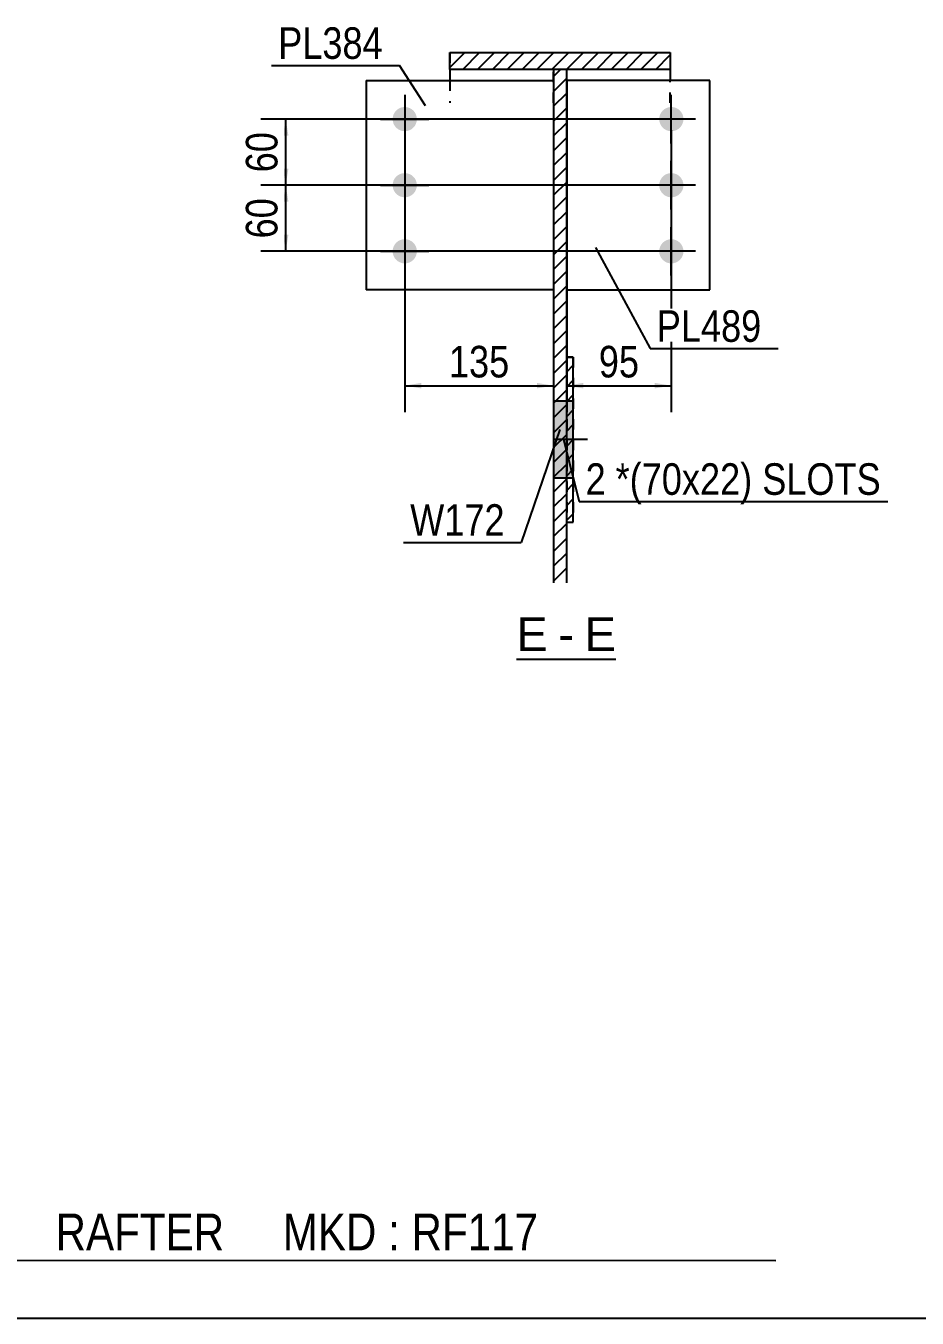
# Model space of a CAD drawing. Header units: millimetres. Extents: x -43 to 360, y -205 to 72.
# Drawn here: x 181.7 to 262.7, y -205.2 to -87.9 of the extents above; entities that cross this region are included whole.
import ezdxf

# ---------------------------------------------------------------- set-up
doc = ezdxf.new("R2010")
doc.units = ezdxf.units.MM
doc.linetypes.add('DXK_LINE_DOT1', pattern=[1.8814, 0.9407, -0.9407])
doc.styles.add('Arial', font='ARIAL.TTF', dxfattribs={"height": 0.2})
doc.styles.add('Arial Narrow', font='ARIALN.TTF', dxfattribs={"height": 0.2})

# ---------------------------------------------------------------- blocks, each defined once
blk = doc.blocks.new('Unknown-627019284-14518')
at = {"color": 5, "linetype": 'Continuous'}
blk.add_line((-40.28, -205.19), (359.72, -205.19), dxfattribs=at)
blk = doc.blocks.new('Unknown-627019284-13 - 19744')
at = {"color": 7, "linetype": 'Continuous'}
blk.add_line((226.27, -145.37), (235.3, -145.37), dxfattribs=at)
at = {"color": 0, "linetype": 'Continuous'}
for points in [[(229.12, -144.62), (229.12, -141.42), (226.27, -141.42), (226.27, -144.62)], [(231.5, -144.62), (231.5, -141.42), (230.08, -141.42), (230.08, -144.62)], [(235.3, -144.62), (235.3, -141.42), (232.46, -141.42), (232.46, -144.62)]]:
    blk.add_wipeout(points, dxfattribs=at)
at = {"color": 96, "linetype": 'Continuous', "style": 'Arial'}
for s, p in [('E', (226.27, -144.62)), ('E', (232.46, -144.62)), ('-', (230.08, -144.62))]:
    blk.add_text(s, height=3.06, dxfattribs=at).set_placement(p)
blk = doc.blocks.new('Part-627019284-19754 - 19744')
at = {"linetype": 'Continuous'}
h = blk.add_hatch(dxfattribs=at)
h.set_pattern_fill('', scale=0.3, style=0, pattern_type=0)
h.set_pattern_definition([(45, (230.8424, -138.4166), (-0.67352, 0.67352), [])])
h.paths.add_polyline_path([(229.64, -138.42), (230.84, -138.42), (230.84, -91.82), (229.64, -91.82)])
at = {"color": 7, "linetype": 'DXK_LINE_DOT1'}
for p, q in [((229.64, -94.85), (229.64, -91.82)), ((230.84, -94.85), (230.84, -91.82))]:
    blk.add_line(p, q, dxfattribs=at)
at = {"color": 2, "linetype": 'Continuous'}
for p, q in [((230.84, -91.82), (229.64, -91.82)), ((229.64, -91.82), (229.64, -138.42)), ((230.84, -138.42), (230.84, -91.82))]:
    blk.add_line(p, q, dxfattribs=at)
blk = doc.blocks.new('Part-627019284-19749 - 19744')
at = {"linetype": 'Continuous'}
h = blk.add_hatch(dxfattribs=at)
h.set_pattern_fill('', scale=0.3, style=0, pattern_type=0)
h.set_pattern_definition([(45, (220.2424, -90.2922), (-0.67352, 0.67352), [])])
h.paths.add_polyline_path([(240.24, -90.29), (220.24, -90.29), (220.24, -91.82), (240.24, -91.82)])
at = {"color": 7, "linetype": 'DXK_LINE_DOT1'}
for p, q in [((220.24, -90.29), (220.24, -91.82)), ((240.24, -90.29), (240.24, -91.82)), ((220.24, -92.83), (220.24, -94.85)), ((240.24, -94.85), (240.24, -92.83))]:
    blk.add_line(p, q, dxfattribs=at)
at = {"color": 2, "linetype": 'Continuous'}
for p, q in [((220.24, -90.29), (240.24, -90.29)), ((220.24, -91.82), (220.24, -90.29)), ((240.24, -90.29), (240.24, -91.82)), ((220.24, -91.82), (220.24, -92.83)), ((240.24, -91.82), (220.24, -91.82)), ((240.24, -91.82), (240.24, -92.83))]:
    blk.add_line(p, q, dxfattribs=at)
blk = doc.blocks.new('Part-627019284-19784 - 19744')
at = {"linetype": 'Continuous'}
h = blk.add_hatch(dxfattribs=at)
h.set_pattern_fill('', scale=0.3, style=0, pattern_type=0)
h.set_pattern_definition([(45, (230.8424, -117.9307), (-0.67352, 0.67352), [])])
h.paths.add_polyline_path([(231.44, -117.93), (230.84, -117.93), (230.84, -132.93), (231.44, -132.93)])
at = {"color": 2, "linetype": 'Continuous'}
for p, q in [((230.84, -117.93), (230.84, -117.93)), ((230.84, -132.93), (230.84, -117.93)), ((230.84, -117.93), (231.44, -117.93)), ((231.44, -117.93), (231.44, -117.93)), ((231.44, -132.93), (231.44, -117.93)), ((230.84, -132.93), (230.84, -132.93)), ((230.84, -132.93), (231.44, -132.93)), ((231.44, -132.93), (231.44, -132.93))]:
    blk.add_line(p, q, dxfattribs=at)
at = {"color": 7, "linetype": 'DXK_LINE_DOT1'}
for p, q in [((231.44, -117.93), (230.84, -117.93)), ((230.84, -117.93), (230.84, -132.93)), ((231.44, -117.93), (231.44, -132.93)), ((230.84, -132.93), (231.44, -132.93))]:
    blk.add_line(p, q, dxfattribs=at)
blk = doc.blocks.new('Bolt-627019284-19857 - 19744')
at = {"linetype": 'Continuous'}
for points in [[(229.64, -121.93), (229.64, -128.93), (230.84, -128.93), (230.84, -121.93)], [(230.84, -121.93), (230.84, -128.93), (231.44, -128.93), (231.44, -121.93)]]:
    blk.add_hatch(color=3, dxfattribs=at).paths.add_polyline_path(points)
at = {"color": 3, "linetype": 'Continuous'}
for p, q in [((230.84, -121.93), (229.64, -121.93)), ((231.44, -121.93), (230.84, -121.93)), ((232.74, -125.43), (229.64, -125.43)), ((230.84, -128.93), (229.64, -128.93)), ((231.44, -128.93), (230.84, -128.93))]:
    blk.add_line(p, q, dxfattribs=at)
blk = doc.blocks.new('Part-627019284-19785 - 19744')
at = {"color": 2, "linetype": 'Continuous'}
for p, q in [((243.84, -92.83), (230.84, -92.83)), ((230.84, -92.83), (230.84, -111.83)), ((243.84, -111.83), (243.84, -92.83)), ((230.84, -111.83), (243.84, -111.83))]:
    blk.add_line(p, q, dxfattribs=at)
blk = doc.blocks.new('Part-627019284-19807 - 19744')
at = {"color": 2, "linetype": 'Continuous'}
for p, q in [((212.64, -92.83), (212.64, -111.83)), ((212.64, -92.83), (229.64, -92.83)), ((229.64, -92.83), (229.64, -111.83)), ((229.64, -111.83), (212.64, -111.83))]:
    blk.add_line(p, q, dxfattribs=at)
blk = doc.blocks.new('Bolt-627019284-19875 - 19744')
at = {"linetype": 'Continuous'}
for points in [[(240.34, -97.43, -1), (240.34, -95.23, -1)], [(240.34, -103.43, -1), (240.34, -101.23, -1)], [(240.34, -109.43, -1), (240.34, -107.23, -1)]]:
    blk.add_hatch(color=3, dxfattribs=at).paths.add_polyline_path(points)
at = {"color": 3, "linetype": 'Continuous'}
for p, q in [((240.34, -98.53), (240.34, -94.13)), ((242.54, -96.33), (238.14, -96.33)), ((240.34, -104.53), (240.34, -100.13)), ((242.54, -102.33), (238.14, -102.33)), ((240.34, -110.53), (240.34, -106.13)), ((242.54, -108.33), (238.14, -108.33))]:
    blk.add_line(p, q, dxfattribs=at)
blk = doc.blocks.new('Bolt-627019284-19890 - 19744')
at = {"linetype": 'Continuous'}
for points in [[(216.14, -95.23, -1), (216.14, -97.43, -1)], [(216.14, -101.23, -1), (216.14, -103.43, -1)], [(216.14, -107.23, -1), (216.14, -109.43, -1)]]:
    blk.add_hatch(color=3, dxfattribs=at).paths.add_polyline_path(points)
at = {"color": 3, "linetype": 'Continuous'}
for p, q in [((216.14, -94.13), (216.14, -98.53)), ((213.94, -96.33), (218.34, -96.33)), ((216.14, -100.13), (216.14, -104.53)), ((213.94, -102.33), (218.34, -102.33)), ((216.14, -106.13), (216.14, -110.53)), ((213.94, -108.33), (218.34, -108.33))]:
    blk.add_line(p, q, dxfattribs=at)
blk = doc.blocks.new('StraightDimension-627019284-19972 - 19744')
at = {"linetype": 'Continuous'}
for points in [[(205.08, -103.83), (205.33, -102.33), (205.58, -103.83)], [(205.58, -106.83), (205.33, -108.33), (205.08, -106.83)]]:
    blk.add_hatch(color=7, dxfattribs=at).paths.add_polyline_path(points)
at = {"color": 7, "linetype": 'Continuous'}
for p, q in [((239.34, -102.33), (203.08, -102.33)), ((205.33, -108.33), (205.33, -102.33)), ((239.34, -108.33), (203.08, -108.33))]:
    blk.add_line(p, q, dxfattribs=at)
at = {"color": 0}
blk.add_wipeout([(205.18, -102.9), (200.98, -102.9), (200.98, -107.76), (205.18, -107.76)], dxfattribs=at)
at = {"color": 3, "style": 'Arial Narrow'}
blk.add_text('60', height=2.863, rotation=90.0002, dxfattribs=at).set_placement((204.58, -107.16))
blk = doc.blocks.new('StraightDimension-627019284-19971 - 19744')
at = {"linetype": 'Continuous'}
for points in [[(205.08, -97.83), (205.33, -96.33), (205.58, -97.83)], [(205.58, -100.83), (205.33, -102.33), (205.08, -100.83)]]:
    blk.add_hatch(color=7, dxfattribs=at).paths.add_polyline_path(points)
at = {"color": 7, "linetype": 'Continuous'}
for p, q in [((239.34, -96.33), (203.08, -96.33)), ((205.33, -102.33), (205.33, -96.33)), ((239.34, -102.33), (203.08, -102.33))]:
    blk.add_line(p, q, dxfattribs=at)
at = {"color": 0}
blk.add_wipeout([(205.18, -96.9), (200.98, -96.9), (200.98, -101.76), (205.18, -101.76)], dxfattribs=at)
at = {"color": 3, "style": 'Arial Narrow'}
blk.add_text('60', height=2.863, rotation=90.0002, dxfattribs=at).set_placement((204.58, -101.16))
blk = doc.blocks.new('StraightDimension-627019284-19987 - 19744')
at = {"linetype": 'Continuous'}
for points in [[(232.34, -120.78), (230.84, -120.53), (232.34, -120.28)], [(238.84, -120.28), (240.34, -120.53), (238.84, -120.78)]]:
    blk.add_hatch(color=7, dxfattribs=at).paths.add_polyline_path(points)
at = {"color": 7, "linetype": 'Continuous'}
for p, q in [((230.84, -92.82), (230.84, -122.93)), ((240.34, -97.33), (240.34, -122.93)), ((230.84, -120.53), (240.34, -120.53))]:
    blk.add_line(p, q, dxfattribs=at)
at = {"color": 0}
blk.add_wipeout([(238.02, -120.38), (238.02, -116.18), (233.16, -116.18), (233.16, -120.38)], dxfattribs=at)
at = {"color": 3, "style": 'Arial Narrow'}
blk.add_text('95', height=2.863, dxfattribs=at).set_placement((233.76, -119.78))
blk = doc.blocks.new('StraightDimension-627019284-19992 - 19744')
at = {"linetype": 'Continuous'}
for points in [[(217.64, -120.78), (216.14, -120.53), (217.64, -120.28)], [(228.14, -120.28), (229.64, -120.53), (228.14, -120.78)]]:
    blk.add_hatch(color=7, dxfattribs=at).paths.add_polyline_path(points)
at = {"color": 7, "linetype": 'Continuous'}
for p, q in [((229.64, -92.82), (229.64, -122.93)), ((216.14, -97.33), (216.14, -122.93)), ((216.14, -120.53), (229.64, -120.53))]:
    blk.add_line(p, q, dxfattribs=at)
at = {"color": 0}
blk.add_wipeout([(226.23, -120.38), (226.23, -116.18), (219.55, -116.18), (219.55, -120.38)], dxfattribs=at)
at = {"color": 3, "style": 'Arial Narrow'}
blk.add_text('135', height=2.863, dxfattribs=at).set_placement((220.15, -119.78))
blk = doc.blocks.new('CBS_CALLOFF-627019284-22544')
at = {"color": 7, "linetype": 'Continuous'}
blk.add_line((133.6, -199.92), (249.83, -199.94), dxfattribs=at)
at = {"color": 3, "linetype": 'Continuous', "style": 'Arial Narrow'}
blk.add_text('QTY= 1 Nos.      RAFTER     MKD : RF117', height=3.3405, dxfattribs=at).set_placement((155.83, -199.03))
blk = doc.blocks.new('Mark-627019284-19919 - 19744')
at = {"color": 7, "linetype": 'Continuous'}
for p in [(230.22, -124.5), (216.03, -134.76)]:
    blk.add_line(p, (226.72, -134.76), dxfattribs=at)
at = {"color": 0}
blk.add_wipeout([(225.22, -134.16), (225.22, -131.16), (216.63, -131.16), (216.63, -134.16)], dxfattribs=at)
blk.add_wipeout([(225.22, -134.16), (225.22, -131.16), (216.63, -131.16), (216.63, -134.16)], dxfattribs=at)
at = {"color": 3, "style": 'Arial Narrow'}
blk.add_text('W172', height=2.863, dxfattribs=at).set_placement((216.63, -134.16))
blk = doc.blocks.new('Mark-627019284-19925 - 19744')
at = {"color": 7, "linetype": 'Continuous'}
for p, q in [((233.47, -108), (238.42, -117.15)), ((238.42, -117.15), (250.03, -117.15))]:
    blk.add_line(p, q, dxfattribs=at)
at = {"color": 0}
blk.add_wipeout([(248.53, -116.55), (248.53, -113.55), (239.02, -113.55), (239.02, -116.55)], dxfattribs=at)
blk.add_wipeout([(248.53, -116.55), (248.53, -113.55), (239.02, -113.55), (239.02, -116.55)], dxfattribs=at)
at = {"color": 3, "style": 'Arial Narrow'}
blk.add_text('PL489', height=2.863, dxfattribs=at).set_placement((239.02, -116.55))
blk = doc.blocks.new('Mark-627019284-19928 - 19744')
at = {"color": 7, "linetype": 'Continuous'}
for p in [(204.05, -91.46), (218.02, -95.13)]:
    blk.add_line(p, (215.65, -91.46), dxfattribs=at)
at = {"color": 0}
blk.add_wipeout([(214.15, -90.86), (214.15, -87.86), (204.65, -87.86), (204.65, -90.86)], dxfattribs=at)
blk.add_wipeout([(214.15, -90.86), (214.15, -87.86), (204.65, -87.86), (204.65, -90.86)], dxfattribs=at)
at = {"color": 3, "style": 'Arial Narrow'}
blk.add_text('PL384', height=2.863, dxfattribs=at).set_placement((204.65, -90.86))
blk = doc.blocks.new('Mark-627019284-20615 - 19744')
at = {"color": 7, "linetype": 'Continuous'}
for p, q in [((230.54, -125.43), (231.96, -131.04)), ((231.96, -131.04), (259.99, -131.04))]:
    blk.add_line(p, q, dxfattribs=at)
at = {"color": 0}
for points in [[(234.38, -130.44), (234.38, -127.44), (232.56, -127.44), (232.56, -130.44)], [(236.56, -130.44), (236.56, -127.44), (235.28, -127.44), (235.28, -130.44)]]:
    blk.add_wipeout(points, dxfattribs=at)
for points in [[(234.38, -130.44), (234.38, -127.44), (232.56, -127.44), (232.56, -130.44)], [(236.56, -130.44), (236.56, -127.44), (235.28, -127.44), (235.28, -130.44)]]:
    blk.add_wipeout(points, dxfattribs=at)
at = {"color": 3, "style": 'Arial Narrow'}
blk.add_text('2', height=2.86, dxfattribs=at).set_placement((232.56, -130.44))
at = {"color": 0}
blk.add_wipeout([(259.39, -130.44), (259.39, -127.44), (236.56, -127.44), (236.56, -130.44)], dxfattribs=at)
blk.add_wipeout([(259.39, -130.44), (259.39, -127.44), (236.56, -127.44), (236.56, -130.44)], dxfattribs=at)
at = {"color": 3, "style": 'Arial Narrow'}
for s, height, p in [('*', 2.86, (235.28, -130.44)), ('(70x22) SLOTS', 2.8633, (236.56, -130.44))]:
    blk.add_text(s, height=height, dxfattribs=at).set_placement(p)

msp = doc.modelspace()

# ---------------------------------------------------------------- block references
for name in ['Unknown-627019284-14518', 'Part-627019284-19749 - 19744', 'Part-627019284-19754 - 19744', 'Part-627019284-19807 - 19744', 'Part-627019284-19785 - 19744', 'Bolt-627019284-19890 - 19744', 'Bolt-627019284-19875 - 19744', 'Part-627019284-19784 - 19744', 'Bolt-627019284-19857 - 19744', 'CBS_CALLOFF-627019284-22544']:
    msp.add_blockref(name, (0, 0))

# ---------------------------------------------------------------- next in the draw order: block references
for name in ['StraightDimension-627019284-19972 - 19744', 'Mark-627019284-19919 - 19744', 'Unknown-627019284-13 - 19744']:
    msp.add_blockref(name, (0, 0))

# ---------------------------------------------------------------- next in the draw order: block references
for name in ['StraightDimension-627019284-19971 - 19744', 'Mark-627019284-20615 - 19744']:
    msp.add_blockref(name, (0, 0))

# ---------------------------------------------------------------- next in the draw order: block references
for name in ['StraightDimension-627019284-19992 - 19744', 'StraightDimension-627019284-19987 - 19744']:
    msp.add_blockref(name, (0, 0))

# ---------------------------------------------------------------- next in the draw order: block references
for name in ['Mark-627019284-19928 - 19744', 'Mark-627019284-19925 - 19744']:
    msp.add_blockref(name, (0, 0))

doc.saveas('drawing.dxf')
